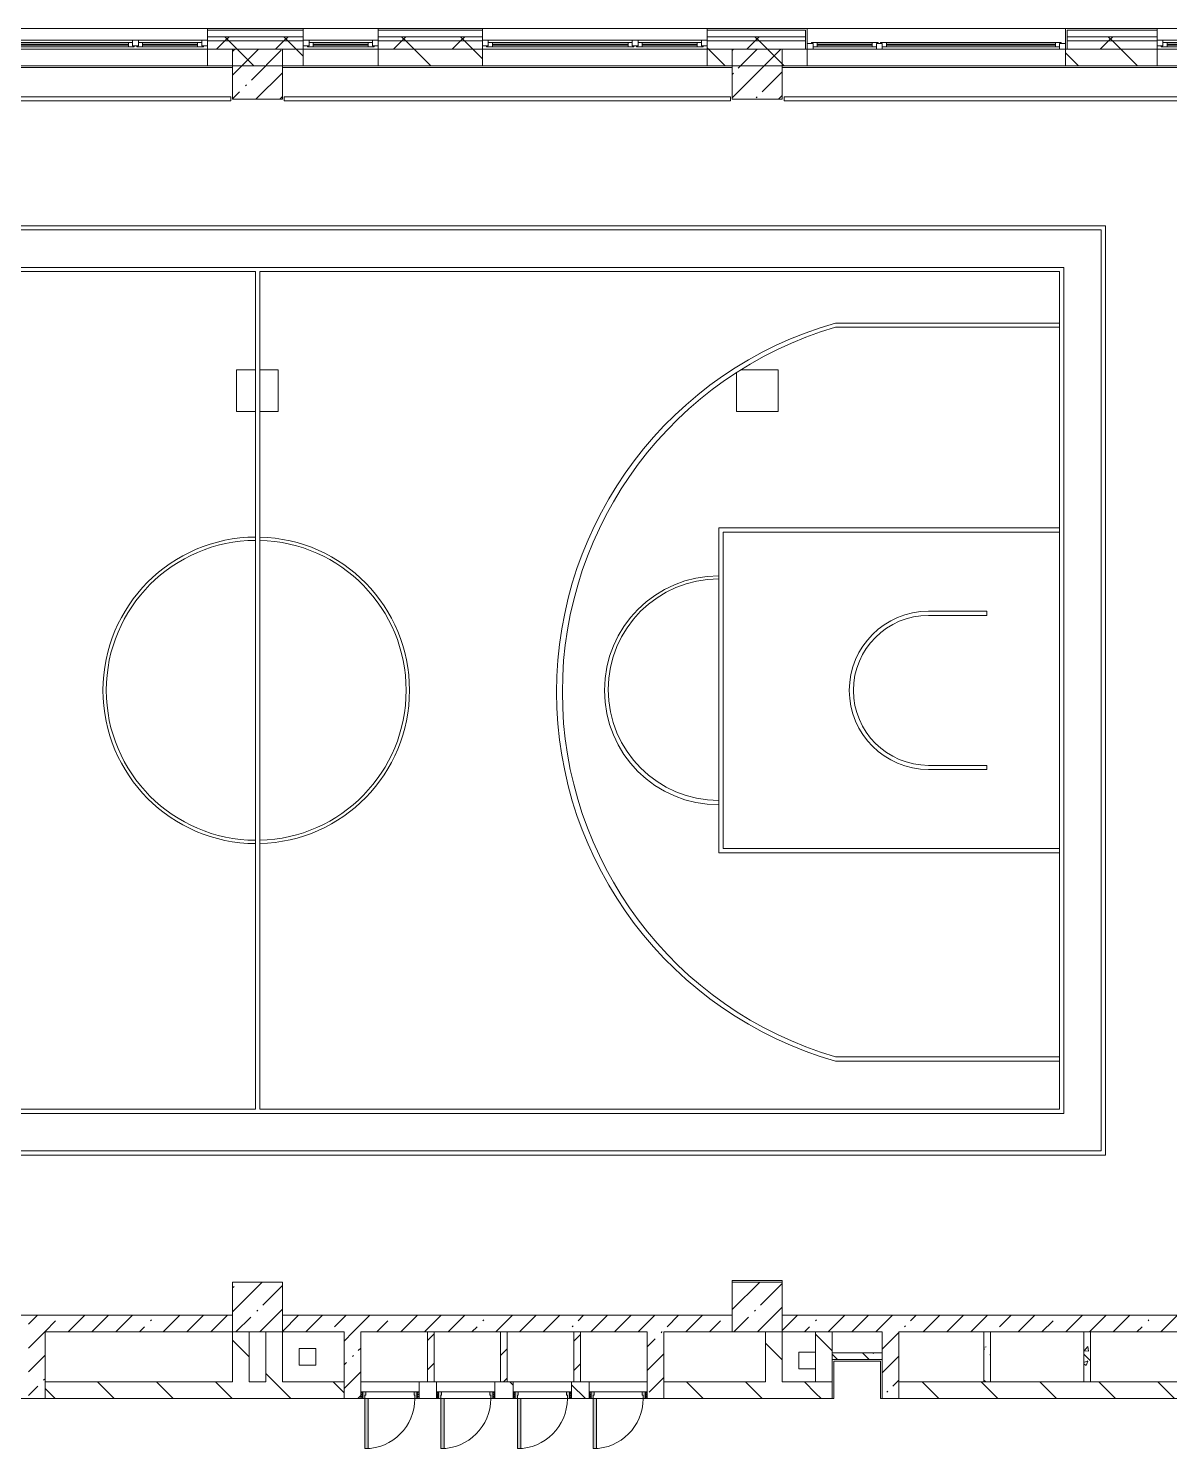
# Model space of a CAD drawing. Header units: millimetres. Extents: x 81094 to 272713, y -8553 to 29000.
# Drawn here: x 197413 to 211113, y 10300 to 27350 of the extents above; entities that cross this region are included whole.
import ezdxf

# ---------------------------------------------------------------- set-up
doc = ezdxf.new("R2010")
doc.units = ezdxf.units.MM
doc.linetypes.add('200_ШТРИХ__ш1_п0_6_', pattern=[800, 500, -300])
for name, color, linetype, lineweight in [('A-DETL-MBND-1', 7, '200_ШТРИХ__ш1_п0_6_', 9), ('A-GLAZ-3', 7, 'Continuous', 5), ('A-WALL', 7, 'Continuous', 9), ('A-WALL-5', 7, 'Continuous', 5), ('I-WALL-3', 7, 'Continuous', 5), ('S-COLS-1', 7, 'Continuous', 5)]:
    doc.layers.add(name, color=color, linetype=linetype, lineweight=lineweight)
for name, color, linetype, lineweight, true_color in [('A-DOOR-4', 7, 'Continuous', 5, 0xe2e2e2), ('A-DOOR-5', 7, 'Continuous', 5, 0xaaaaaa), ('A-DOOR-FRAM-2', 7, 'Continuous', 5, 0xe2e2e2), ('A-DOOR-FRAM-4', 7, 'Continuous', 5, 0xaaaaaa), ('A-FLOR-1', 7, 'Continuous', 5, 0xaaaaaa), ('I-WALL-5', 7, 'Continuous', 5, 0x787878)]:
    doc.layers.add(name, color=color, linetype=linetype, lineweight=lineweight, true_color=true_color)
pattern_1 = [(135, (145702.9, 0), (-353.5534, -353.5534), [])]
pattern_2 = [(45, (145702.9, 0), (-285.1231, 285.1231), []), (45, (145988.04, 0), (-285.1231, 285.1231), [504.031, -100.806, 16.764, -84.042])]
pattern_3 = [(45, (145702.9, 0), (-353.5534, 353.5534), []), (135, (145702.9, 0), (-353.5534, -353.5534), [])]
pattern_4 = [(135, (145702.9, 0), (-377.1708, -377.1708), [533.4, -88.9, 17.78, -88.9]), (135, (145702.9, 376.94), (-377.1708, -377.1708), []), (50, (145702.9, 0), (637.6445, -55.7866), [66.675, -733.425]), (355, (145702.9, 0), (-123.3494, 668.699), [53.34, -586.74]), (100.451, (145756.05, -4.65), (514.299, 612.908), [56.665, -623.315]), (46.184, (145702.9, 177.8), (948.776, -147.15), [100.012, -1100.137]), (96.636, (145782, 165.5), (830.909, 865.997), [84.998, -934.973]), (351.184, (145702.9, 177.8), (830.918, 865.988), [80.01, -880.11]), (21, (145791.8, 133.35), (530.6506, -357.9283), [66.675, -733.425]), (326, (145791.8, 133.35), (216.308, 644.6585), [53.34, -586.74]), (71.451, (145836.04, 103.5), (746.9596, 286.7243), [56.665, -623.315]), (37.5, (145702.92, 0), (10.8105, 295.9426), [16.764, -562.864, 16.764, -578.866, -588.962]), (37.5, (145702.92, 0), (10.8105, 295.9426), [-1175.258, 16.764, -572.198]), (7.5, (145702.9, 0), (233.8692, 350.6318), [16.764, -322.834, 16.764, -549.529, -224.472]), (7.5, (145702.9, 0), (233.8692, 350.6318), [-905.891, 16.764, -207.708]), (327.5, (145504.67, 0), (474.5678, -20.0513), [16.764, -205.486, 16.764, -676.656, -920.115]), (327.5, (145504.67, 0), (474.5678, -20.0513), [-915.67, 16.764, -903.351]), (317.5, (145415.77, 0), (518.4522, 88.9934), [16.764, -272.161, 16.764, -443.738, -653.415]), (317.5, (145415.77, 0), (518.4522, 88.9934), [-749.427, 16.764, -636.651])]
pattern_5 = [(45, (145702.92, 0), (-176.7767, 176.7767), [])]
pattern_6 = [(135, (1951.41, 164.685), (-14.14214, -14.14214), []), (225, (1951.41, 164.685), (14.14214, -14.14214), [])]
pattern_7 = [(45, (-171.384, 164.685), (-14.1421, 14.1421), []), (135, (-171.384, 164.685), (-14.1421, -14.1421), [])]

# ---------------------------------------------------------------- blocks, each defined once
blk = doc.blocks.new('BSC_Колонна _Прямоугольная - 600х600-23205375-2_7_3_птичка')
at = {"layer": 'S-COLS-1'}
h = blk.add_hatch(dxfattribs=at)
h.set_pattern_fill('FP_94', color=256, style=0, pattern_type=2)
h.set_pattern_definition([(45, (-54460, -12000), (-285.123, 285.123), []), (45, (-54174.88, -12000), (-285.123, 285.123), [504.031, -100.806, 16.764, -84.042])])
h.paths.add_polyline_path([(-300, -300), (300, -300), (300, 300), (-300, 300)])
for p, q in [((300, 300), (-300, 300)), ((-300, 300), (-300, -300)), ((300, -300), (300, 300)), ((-300, -300), (300, -300))]:
    blk.add_line(p, q, dxfattribs=at)
blk = doc.blocks.new('BSC_Колонна _Прямоугольная - 600х600-V80-2_7_3_птичка')
at = {"layer": 'S-COLS-1'}
h = blk.add_hatch(dxfattribs=at)
h.set_pattern_fill('FP_109', color=256, style=0, pattern_type=2)
h.set_pattern_definition([(45, (-60460, -12000), (-285.1231, 285.1231), []), (45, (-60174.88, -12000), (-285.1231, 285.1231), [504.031, -100.806, 16.764, -84.042])])
h.paths.add_polyline_path([(-300, -300), (300, -300), (300, 300), (-300, 300), (-300, -201)])
for p, q in [((300, 300), (-300, 300)), ((-300, 300), (-300, -300)), ((300, -300), (300, 300)), ((-300, -300), (300, -300))]:
    blk.add_line(p, q, dxfattribs=at)
blk = doc.blocks.new('120_Окно_СКБ_2Ст - 120_Окно_СКБ_2Ст 2700х2500 _мал створка справа_ 2-23206922-2_7_3_птичка')
at = {"layer": 'A-GLAZ-3'}
for p, q in [((-1350, -75), (-1350, -5)), ((-1350, -5), (-1280, -5)), ((1350, -5), (-1350, -5)), ((-1280, -75), (-1350, -75)), ((-1350, -75), (-1300, -75)), ((-1280, -75), (-1300, -75)), ((-1300, -75), (-1300, -85)), ((-1300, -85), (470, -85)), ((470, -85), (-1300, -85)), ((-1280, -5), (-1280, -75)), ((450, -35), (-1280, -35)), ((-1280, -35), (-1280, -75)), ((-1230, -85), (-1230, -35)), ((-1230, -55), (400, -55)), ((400, -65), (-1230, -65)), ((400, -85), (400, -35)), ((450, -75), (450, -5)), ((450, -5), (520, -5)), ((450, -75), (450, -35)), ((520, -75), (450, -75)), ((470, -75), (450, -75)), ((470, -75), (500, -75)), ((470, -85), (470, -75)), ((520, -75), (500, -75)), ((500, -75), (500, -85)), ((500, -85), (1300, -85)), ((1300, -85), (500, -85)), ((520, -5), (520, -75)), ((1280, -35), (520, -35)), ((520, -35), (520, -75)), ((570, -85), (570, -35)), ((570, -55), (1230, -55)), ((1230, -65), (570, -65)), ((1230, -85), (1230, -35)), ((1280, -75), (1280, -5)), ((1280, -5), (1350, -5)), ((1280, -75), (1280, -35)), ((1350, -75), (1280, -75)), ((1300, -75), (1280, -75)), ((1300, -75), (1350, -75)), ((1300, -85), (1300, -75)), ((1350, -5), (1350, -75))]:
    blk.add_line(p, q, dxfattribs=at)
blk = doc.blocks.new('120_Окно_СКБ_2Ст - 120_Окно_СКБ_2Ст 3100х2500 _мал_створка слева_ 2-19089248-2_7_3_птичка')
at = {"layer": 'A-GLAZ-3'}
for p, q in [((-1550, -75), (-1550, -5)), ((-1550, -5), (-1480, -5)), ((1550, -5), (-1550, -5)), ((-1480, -75), (-1550, -75)), ((-1550, -75), (-1500, -75)), ((-1480, -75), (-1500, -75)), ((-1500, -75), (-1500, -85)), ((-1500, -85), (670, -85)), ((670, -85), (-1500, -85)), ((-1480, -5), (-1480, -75)), ((650, -35), (-1480, -35)), ((-1480, -35), (-1480, -75)), ((-1430, -85), (-1430, -35)), ((-1430, -55), (600, -55)), ((600, -65), (-1430, -65)), ((600, -85), (600, -35)), ((650, -75), (650, -5)), ((650, -5), (720, -5)), ((650, -75), (650, -35)), ((720, -75), (650, -75)), ((670, -75), (650, -75)), ((670, -75), (700, -75)), ((670, -85), (670, -75)), ((720, -75), (700, -75)), ((700, -75), (700, -85)), ((700, -85), (1500, -85)), ((1500, -85), (700, -85)), ((720, -5), (720, -75)), ((1480, -35), (720, -35)), ((720, -35), (720, -75)), ((770, -85), (770, -35)), ((770, -55), (1430, -55)), ((1430, -65), (770, -65)), ((1430, -85), (1430, -35)), ((1480, -75), (1480, -5)), ((1480, -5), (1550, -5)), ((1480, -75), (1480, -35)), ((1550, -75), (1480, -75)), ((1500, -75), (1480, -75)), ((1500, -75), (1550, -75)), ((1500, -85), (1500, -75)), ((1550, -5), (1550, -75))]:
    blk.add_line(p, q, dxfattribs=at)
blk = doc.blocks.new('120_Окно_СКБ_2Ст - 120_Окно_СКБ_2Ст 3100х2500 _мал_створка слева_-22274797-2_7_3_птичка')
at = {"layer": 'A-GLAZ-3'}
for p, q in [((-1550, 45), (-1550, 115)), ((-1550, 115), (-1480, 115)), ((1550, 115), (-1550, 115)), ((-1480, 45), (-1550, 45)), ((-1550, 45), (-1500, 45)), ((-1480, 45), (-1500, 45)), ((-1500, 45), (-1500, 35)), ((-1500, 35), (670, 35)), ((670, 35), (-1500, 35)), ((-1480, 115), (-1480, 45)), ((650, 85), (-1480, 85)), ((-1480, 85), (-1480, 45)), ((-1430, 35), (-1430, 85)), ((-1430, 65), (600, 65)), ((600, 55), (-1430, 55)), ((600, 35), (600, 85)), ((650, 45), (650, 115)), ((650, 115), (720, 115)), ((650, 45), (650, 85)), ((720, 45), (650, 45)), ((670, 45), (650, 45)), ((670, 45), (700, 45)), ((670, 35), (670, 45)), ((720, 45), (700, 45)), ((700, 45), (700, 35)), ((700, 35), (1500, 35)), ((1500, 35), (700, 35)), ((720, 115), (720, 45)), ((1480, 85), (720, 85)), ((720, 85), (720, 45)), ((770, 35), (770, 85)), ((770, 65), (1430, 65)), ((1430, 55), (770, 55)), ((1430, 35), (1430, 85)), ((1480, 45), (1480, 115)), ((1480, 115), (1550, 115)), ((1480, 45), (1480, 85)), ((1550, 45), (1480, 45)), ((1500, 45), (1480, 45)), ((1500, 45), (1550, 45)), ((1500, 35), (1500, 45)), ((1550, 115), (1550, 45))]:
    blk.add_line(p, q, dxfattribs=at)
blk = doc.blocks.new('BSC_Колонна _Прямоугольная - 500х500-33455413-2_7_3_птичка')
at = {"layer": 'A-DETL-MBND-1'}
for p, q in [((-250, 250), (-23, 250)), ((-250, -250), (-250, 250)), ((27, 250), (250, 250)), ((250, 250), (250, -250)), ((-23, -250), (-250, -250)), ((250, -250), (27, -250))]:
    blk.add_line(p, q, dxfattribs=at)
blk = doc.blocks.new('120_Окно_СКБ_1Ст - 120_Окно_СКБ_1Ст 900х2500_h_-19906774-2_7_3_птичка')
at = {"layer": 'A-GLAZ-3'}
for p, q in [((-450, -75), (-450, -5)), ((-450, -5), (-380, -5)), ((450, -5), (-450, -5)), ((-380, -75), (-450, -75)), ((-450, -75), (-400, -75)), ((-380, -75), (-400, -75)), ((-400, -75), (-400, -85)), ((-400, -85), (400, -85)), ((400, -85), (-400, -85)), ((-380, -5), (-380, -75)), ((380, -35), (-380, -35)), ((-380, -35), (-380, -75)), ((-330, -85), (-330, -35)), ((-330, -55), (330, -55)), ((330, -65), (-330, -65)), ((330, -85), (330, -35)), ((380, -75), (380, -5)), ((380, -5), (450, -5)), ((380, -75), (380, -35)), ((450, -75), (380, -75)), ((400, -75), (380, -75)), ((400, -75), (450, -75)), ((400, -85), (400, -75)), ((450, -5), (450, -75))]:
    blk.add_line(p, q, dxfattribs=at)
blk = doc.blocks.new('110_Дверь_СКБ_1Ст - д-18 700x2100h_Технический шкаф ЭОМ и СС-V133-2_7_3_птичка')
at = {"layer": 'A-DOOR-4'}
h = blk.add_hatch(color=256, dxfattribs=at)
h.paths.add_polyline_path([(-312.5, 100), (-312.5, 20), (-277.5, 20), (-277.5, 60), (-287.5, 60), (-287.5, 100), (-300.5, 100)])
h.paths.add_polyline_path([(312.5, 100), (312.5, 60), (302.5, 60), (302.5, 20), (337.5, 20), (337.5, 100)])
at = {"layer": 'A-DOOR-5'}
h = blk.add_hatch(dxfattribs=at)
h.set_pattern_fill('FP_150', color=256, style=0, pattern_type=2)
h.set_pattern_definition(pattern_6)
h.paths.add_polyline_path([(362.5, 100), (337.5, 100), (337.5, 20), (362.5, 20)])
at = {"layer": 'A-DOOR-FRAM-2'}
blk.add_hatch(color=256, dxfattribs=at).paths.add_polyline_path([(272.5, 700), (272.5, 100), (312.5, 100), (312.5, 700)])
at = {"layer": 'A-DOOR-FRAM-4'}
h = blk.add_hatch(dxfattribs=at)
h.set_pattern_fill('FP_151', color=256, style=0, pattern_type=2)
h.set_pattern_definition(pattern_7)
h.paths.add_polyline_path([(-312.5, 100), (-337.5, 100), (-337.5, 20), (-312.5, 20)])
at = {"layer": 'A-DOOR-5'}
for p, q in [((312.5, 700), (272.5, 700)), ((272.5, 700), (272.5, 100)), ((312.5, 100), (312.5, 700)), ((272.5, 100), (312.5, 100))]:
    blk.add_line(p, q, dxfattribs=at)
blk.add_arc((312.5, 100), 600, 90, 180, dxfattribs=at)
at = {"layer": 'A-DOOR-FRAM-4'}
for p, q in [((-312.5, 100), (-337.5, 100)), ((-337.5, 100), (-337.5, 20)), ((-337.5, 20), (-312.5, 20)), ((-287.5, 100), (-312.5, 100)), ((-312.5, 100), (-312.5, 20)), ((-312.5, 20), (-312.5, 100)), ((-312.5, 20), (-277.5, 20)), ((-287.5, 60), (-287.5, 100)), ((-287.5, 100), (272.5, 100)), ((-277.5, 60), (-287.5, 60)), ((-277.5, 20), (-277.5, 60)), ((302.5, 20), (-277.5, 20)), ((312.5, 60), (302.5, 60)), ((302.5, 60), (302.5, 20)), ((302.5, 20), (337.5, 20)), ((312.5, 100), (312.5, 60)), ((337.5, 100), (312.5, 100)), ((337.5, 20), (337.5, 100)), ((362.5, 100), (337.5, 100)), ((337.5, 100), (337.5, 20)), ((337.5, 20), (362.5, 20)), ((362.5, 20), (362.5, 100))]:
    blk.add_line(p, q, dxfattribs=at)
blk = doc.blocks.new('110_Дверь_СКБ_1Ст - д-18 700x2100h_Технический шкаф ЭОМ и СС-V134-2_7_3_птичка')
at = {"layer": 'A-DOOR-4'}
h = blk.add_hatch(color=256, dxfattribs=at)
h.paths.add_polyline_path([(312.5, 100), (312.5, 60), (302.5, 60), (302.5, 20), (337.5, 20), (337.5, 100)])
h.paths.add_polyline_path([(-287.5, 100), (-312.5, 100), (-312.5, 20), (-277.5, 20), (-277.5, 60), (-287.5, 60)])
at = {"layer": 'A-DOOR-5'}
h = blk.add_hatch(dxfattribs=at)
h.set_pattern_fill('FP_150', color=256, style=0, pattern_type=2)
h.set_pattern_definition(pattern_6)
h.paths.add_polyline_path([(362.5, 100), (337.5, 100), (337.5, 20), (362.5, 20)])
at = {"layer": 'A-DOOR-FRAM-2'}
blk.add_hatch(color=256, dxfattribs=at).paths.add_polyline_path([(272.5, 700), (272.5, 100), (312.5, 100), (312.5, 700)])
at = {"layer": 'A-DOOR-FRAM-4'}
h = blk.add_hatch(dxfattribs=at)
h.set_pattern_fill('FP_151', color=256, style=0, pattern_type=2)
h.set_pattern_definition(pattern_7)
h.paths.add_polyline_path([(-318, 100), (-337.5, 100), (-337.5, 20), (-312.5, 20), (-312.5, 100)])
at = {"layer": 'A-DOOR-5'}
for p, q in [((312.5, 700), (272.5, 700)), ((272.5, 700), (272.5, 100)), ((312.5, 100), (312.5, 700)), ((272.5, 100), (312.5, 100))]:
    blk.add_line(p, q, dxfattribs=at)
blk.add_arc((312.5, 100), 600, 90, 180, dxfattribs=at)
at = {"layer": 'A-DOOR-FRAM-4'}
for p, q in [((-312.5, 100), (-337.5, 100)), ((-337.5, 100), (-337.5, 20)), ((-337.5, 20), (-312.5, 20)), ((-287.5, 100), (-312.5, 100)), ((-312.5, 100), (-312.5, 20)), ((-312.5, 20), (-312.5, 100)), ((-312.5, 20), (-277.5, 20)), ((-287.5, 60), (-287.5, 100)), ((-287.5, 100), (272.5, 100)), ((-277.5, 60), (-287.5, 60)), ((-277.5, 20), (-277.5, 60)), ((302.5, 20), (-277.5, 20)), ((312.5, 60), (302.5, 60)), ((302.5, 60), (302.5, 20)), ((302.5, 20), (337.5, 20)), ((312.5, 100), (312.5, 60)), ((337.5, 100), (312.5, 100)), ((337.5, 20), (337.5, 100)), ((362.5, 100), (337.5, 100)), ((337.5, 100), (337.5, 20)), ((337.5, 20), (362.5, 20)), ((362.5, 20), (362.5, 100))]:
    blk.add_line(p, q, dxfattribs=at)
blk = doc.blocks.new('BSC_Колонна _Прямоугольная - 500х500-V145-2_7_3_птичка')
at = {"layer": 'A-DETL-MBND-1'}
for p, q in [((-250, -250), (-250, 216)), ((-198, 250), (250, 250)), ((250, 250), (250, -250)), ((250, -250), (-250, -250))]:
    blk.add_line(p, q, dxfattribs=at)

msp = doc.modelspace()

# ---------------------------------------------------------------- hatches: boundary and pattern name
at = {"layer": 'A-WALL-5'}
h = msp.add_hatch(dxfattribs=at)
h.set_pattern_fill('FP_77', color=256, style=0, pattern_type=2)
h.set_pattern_definition(pattern_3)
h.paths.add_polyline_path([(230562.9, 27200), (230562.9, 27250), (226052.9, 27250), (226052.9, 27200), (229891.5, 27200)])
h.paths.add_polyline_path([(222471.4, 27200), (223552.9, 27200), (223552.9, 27250), (222042.9, 27250), (222042.9, 27200)])
h.paths.add_polyline_path([(209882.9, 27200), (210962.9, 27200), (210962.9, 27250), (209882.9, 27250)])
h.paths.add_polyline_path([(213196.2, 27200), (213662.9, 27200), (213659.9, 27250), (211862.9, 27250), (211862.9, 27200), (212268.7, 27200)])
h.paths.add_polyline_path([(214562.9, 27200), (219942.9, 27200), (219942.9, 27250), (214562.9, 27250)])
h.paths.add_polyline_path([(202065.9, 27200), (202862.9, 27200), (202862.9, 27250), (201612.8, 27250), (201612.8, 27200)])
h.paths.add_polyline_path([(200210.9, 27200), (200712.8, 27200), (200712.8, 27250), (199563.1, 27250), (199563.1, 27200)])
h.paths.add_polyline_path([(205562.9, 27200), (206742.9, 27200), (206742.9, 27250), (205562.9, 27250)])
h.paths.add_polyline_path([(195573.3, 27200), (196463.1, 27200), (196463.1, 27250), (195363.2, 27250), (195363.2, 27200)])
h.paths.add_polyline_path([(194463.2, 27200), (194463.2, 27250), (193209.9, 27250), (193209.9, 27200), (193718.3, 27200)])
h.paths.add_polyline_path([(190109.9, 27200), (190109.9, 27250), (187712.9, 27250), (187712.9, 27200), (189080.7, 27200)])
h = msp.add_hatch(dxfattribs=at)
h.set_pattern_fill('FP_77', color=256, style=0, pattern_type=2)
h.set_pattern_definition(pattern_3)
h.paths.add_polyline_path([(229902.9, 27100), (230562.9, 27100), (230562.9, 27200), (226052.9, 27200), (226052.9, 27100), (229891.5, 27100)])
h.paths.add_polyline_path([(212268.7, 27100), (213662.9, 27100), (213659.9, 27200), (211862.9, 27200), (211862.9, 27100)])
h.paths.add_polyline_path([(210962.9, 27100), (210962.9, 27200), (209882.9, 27200), (209882.9, 27100), (210658.1, 27100)])
h.paths.add_polyline_path([(223552.9, 27100), (223552.9, 27200), (222042.9, 27200), (222042.9, 27100), (223398.9, 27100)])
h.paths.add_polyline_path([(214562.9, 27100), (219942.9, 27100), (219942.9, 27200), (214562.9, 27200)])
h.paths.add_polyline_path([(206703.5, 27100), (206742.9, 27100), (206742.9, 27200), (205562.9, 27200), (205562.9, 27100), (206458.1, 27100)])
h.paths.add_polyline_path([(199563.1, 27100), (200712.8, 27100), (200712.8, 27200), (199563.1, 27200)])
h.paths.add_polyline_path([(202529.7, 27100), (202862.9, 27100), (202862.9, 27200), (201612.8, 27200), (201612.8, 27100), (202065.9, 27100)])
h.paths.add_polyline_path([(194463.2, 27100), (194463.2, 27200), (193209.9, 27200), (193209.9, 27100), (193718.3, 27100)])
h.paths.add_polyline_path([(190109.9, 27100), (190109.9, 27200), (187762.9, 27200), (187762.9, 27100), (189080.7, 27100)])
h.paths.add_polyline_path([(195363.2, 27100), (196463.1, 27100), (196463.1, 27200), (195363.2, 27200)])
at = {"layer": 'I-WALL-3'}
h = msp.add_hatch(dxfattribs=at)
h.set_pattern_fill('FP_88', color=256, style=0, pattern_type=2)
h.set_pattern_definition(pattern_1)
h.paths.add_polyline_path([(227109, 26900), (229902.9, 26900), (229902.9, 27100), (226852.9, 27100), (226852.9, 26900)])
h.paths.add_polyline_path([(226352.9, 26900), (226352.9, 27100), (226052.9, 27100), (226052.9, 26900), (226181.5, 26900)])
h.paths.add_polyline_path([(215978.7, 26900), (216012.9, 26900), (216012.9, 27100), (214562.9, 27100), (214562.9, 26900), (215051.2, 26900)])
h.paths.add_polyline_path([(216906.3, 26900), (219242.9, 26900), (219242.9, 27100), (216512.9, 27100), (216512.9, 26900)])
h.paths.add_polyline_path([(212462.9, 26900), (213662.9, 26900), (213659.9, 27100), (212462.9, 27100)])
h.paths.add_polyline_path([(222042.9, 26900), (222452.9, 26900), (222452.9, 27100), (222042.9, 27100)])
h.paths.add_polyline_path([(223552.9, 26900), (223552.9, 27100), (222952.9, 27100), (222952.9, 26900), (223398.9, 26900)])
h.paths.add_polyline_path([(219942.9, 26900), (219942.9, 27100), (219742.9, 27100), (219742.9, 26900)])
h.paths.add_polyline_path([(201612.8, 26900), (202862.9, 26900), (202862.9, 27100), (201612.8, 27100)])
h.paths.add_polyline_path([(205562.9, 26900), (206762.9, 26900), (206762.9, 27100), (205562.9, 27100)])
h.paths.add_polyline_path([(200210.9, 26900), (200712.8, 26900), (200712.8, 27100), (199563.1, 27100), (199563.1, 26900)])
h.paths.add_polyline_path([(210167.7, 26900), (210962.9, 26900), (210962.9, 27100), (209862.9, 27100), (209862.9, 26900)])
h.paths.add_polyline_path([(196067.7, 26900), (196463.1, 26900), (196463.1, 27100), (196067.7, 27100)])
h = msp.add_hatch(dxfattribs=at)
h.set_pattern_fill('FP_88', color=256, style=0, pattern_type=2)
h.set_pattern_definition(pattern_1)
h.paths.add_polyline_path([(196500.8, 11700), (197412.9, 11700), (197412.9, 11900), (194462.9, 11900), (194462.9, 11700), (195573.3, 11700)])
h.paths.add_polyline_path([(188462.9, 11700), (190938.6, 11700), (190935.7, 11900), (188462.9, 11900)])
h.paths.add_polyline_path([(192388.6, 11700), (193862.9, 11700), (193862.9, 11900), (192388.6, 11900), (192388.6, 11799.5)])
h = msp.add_hatch(dxfattribs=at)
h.set_pattern_fill('FP_85', color=256, style=0, pattern_type=2)
h.set_pattern_definition(pattern_2)
h.paths.add_polyline_path([(197412.9, 10900), (197612.9, 10900), (197612.9, 11900), (197412.9, 11900), (197412.9, 11100)])
h = msp.add_hatch(dxfattribs=at)
h.set_pattern_fill('FP_85', color=256, style=0, pattern_type=2)
h.set_pattern_definition(pattern_2)
h.paths.add_polyline_path([(199862.9, 11700), (199862.9, 11900), (197612.9, 11900), (197612.9, 11700), (198355.9, 11700)])
h = msp.add_hatch(dxfattribs=at)
h.set_pattern_fill('FP_85', color=256, style=0, pattern_type=2)
h.set_pattern_definition(pattern_2)
h.paths.add_polyline_path([(201402.9, 11700), (205862.9, 11700), (205862.9, 11900), (200462.9, 11900), (200462.9, 11700), (201202.9, 11700)])
h.paths.add_polyline_path([(207631.1, 11700), (211862.9, 11700), (211862.9, 11900), (206462.9, 11900), (206462.9, 11700), (207062.9, 11700)])
h = msp.add_hatch(dxfattribs=at)
h.set_pattern_fill('FP_88', color=256, style=0, pattern_type=2)
h.set_pattern_definition(pattern_1)
h.paths.add_polyline_path([(200062.9, 11100), (200062.9, 11700), (199862.9, 11700), (199862.9, 11100)])
h = msp.add_hatch(dxfattribs=at)
h.set_pattern_fill('FP_88', color=256, style=0, pattern_type=2)
h.set_pattern_definition(pattern_1)
h.paths.add_polyline_path([(200262.9, 11100), (200462.9, 11100), (200462.9, 11700), (200262.9, 11700), (200262.9, 11221)])
h = msp.add_hatch(dxfattribs=at)
h.set_pattern_fill('FP_85', color=256, style=0, pattern_type=2)
h.set_pattern_definition(pattern_2)
h.paths.add_polyline_path([(201202.9, 10900), (201402.9, 10900), (201402.9, 11700), (201202.9, 11700), (201202.9, 10980)])
h = msp.add_hatch(dxfattribs=at)
h.set_pattern_fill('FP_89', color=256, style=0, pattern_type=2)
h.set_pattern_definition(pattern_5)
h.paths.add_polyline_path([(202282.2, 11100), (202282.2, 11700), (202202.2, 11700), (202202.2, 11100)])
h = msp.add_hatch(dxfattribs=at)
h.set_pattern_fill('FP_89', color=256, style=0, pattern_type=2)
h.set_pattern_definition(pattern_5)
h.paths.add_polyline_path([(203162.2, 11100), (203162.2, 11700), (203082.2, 11700), (203082.2, 11100)])
h = msp.add_hatch(dxfattribs=at)
h.set_pattern_fill('FP_89', color=256, style=0, pattern_type=2)
h.set_pattern_definition(pattern_5)
h.paths.add_polyline_path([(204042.2, 11100), (204042.2, 11700), (203962.2, 11700), (203962.2, 11100)])
h = msp.add_hatch(dxfattribs=at)
h.set_pattern_fill('FP_85', color=256, style=0, pattern_type=2)
h.set_pattern_definition(pattern_2)
h.paths.add_polyline_path([(205042.9, 10900), (205042.9, 11700), (204842.9, 11700), (204848.5, 10900)])
h = msp.add_hatch(dxfattribs=at)
h.set_pattern_fill('FP_88', color=256, style=0, pattern_type=2)
h.set_pattern_definition(pattern_1)
h.paths.add_polyline_path([(206462.9, 11100), (206462.9, 11700), (206262.9, 11700), (206262.9, 11100)])
h = msp.add_hatch(dxfattribs=at)
h.set_pattern_fill('FP_88', color=256, style=0, pattern_type=2)
h.set_pattern_definition(pattern_1)
h.paths.add_polyline_path([(207062.9, 11100), (207062.9, 11700), (206862.9, 11700), (206862.9, 11100)])
h = msp.add_hatch(dxfattribs=at)
h.set_pattern_fill('FP_88', color=256, style=0, pattern_type=2)
h.set_pattern_definition(pattern_1)
h.paths.add_polyline_path([(206862.9, 10900), (207062.9, 10900), (207062.9, 11700), (206862.9, 11700), (206862.9, 11100)])
h = msp.add_hatch(dxfattribs=at)
h.set_pattern_fill('FP_85', color=256, style=0, pattern_type=2)
h.set_pattern_definition(pattern_2)
h.paths.add_polyline_path([(207662.9, 10900), (207862.9, 10900), (207862.9, 11700), (207662.9, 11700), (207662.9, 11100)])
h = msp.add_hatch(dxfattribs=at)
h.set_pattern_fill('FP_88', color=256, style=0, pattern_type=2)
h.set_pattern_definition(pattern_1)
h.paths.add_polyline_path([(206862.9, 10900), (206862.9, 11100), (205042.9, 11100), (205042.9, 10900), (205776, 10900)])
h.paths.add_polyline_path([(200210.9, 10900), (201202.9, 10900), (201202.9, 11100), (197612.9, 11100), (197612.9, 10900), (198355.9, 10900)])
h.paths.add_polyline_path([(202102.9, 10900), (202312.9, 10900), (202312.9, 11100), (202102.9, 11100), (202102.9, 10980)])
h.paths.add_polyline_path([(203932.9, 10900), (204142.9, 10900), (204142.9, 11100), (203932.9, 11100), (203932.9, 10980)])
h.paths.add_polyline_path([(203232.9, 10900), (203232.9, 11100), (203012.9, 11100), (203012.9, 10900)])
h.paths.add_polyline_path([(192963.6, 10900), (197412.9, 10900), (197412.9, 11100), (192963.6, 11100)])
h = msp.add_hatch(dxfattribs=at)
h.set_pattern_fill('FP_88', color=256, style=0, pattern_type=2)
h.set_pattern_definition(pattern_1)
h.paths.add_polyline_path([(212262.9, 10900), (212262.9, 11100), (207862.9, 11100), (207862.9, 10900), (209486.1, 10900)])
at = {"layer": 'I-WALL-5'}
h = msp.add_hatch(dxfattribs=at)
h.set_pattern_fill('FP_98', color=256, style=0, pattern_type=2)
h.set_pattern_definition(pattern_4)
h.paths.add_polyline_path([(208962.9, 11100), (208962.9, 11700), (208882.9, 11700), (208882.9, 11100)])
h = msp.add_hatch(dxfattribs=at)
h.set_pattern_fill('FP_98', color=256, style=0, pattern_type=2)
h.set_pattern_definition(pattern_4)
h.paths.add_polyline_path([(210162.9, 11100), (210162.9, 11700), (210082.9, 11700), (210082.9, 11100)])
h = msp.add_hatch(dxfattribs=at)
h.set_pattern_fill('FP_98', color=256, style=0, pattern_type=2)
h.set_pattern_definition(pattern_4)
h.paths.add_polyline_path([(207662.9, 11370), (207662.9, 11450), (207062.9, 11450), (207062.9, 11370), (207631.1, 11370)])
at = {"layer": 'S-COLS-1'}
h = msp.add_hatch(dxfattribs=at)
h.set_pattern_fill('FP_85', color=256, style=0, pattern_type=2)
h.set_pattern_definition(pattern_2)
h.paths.add_polyline_path([(200462.9, 26500), (200462.9, 27100), (199862.9, 27100), (199862.9, 26500), (200210.9, 26500)])
h = msp.add_hatch(dxfattribs=at)
h.set_pattern_fill('FP_85', color=256, style=0, pattern_type=2)
h.set_pattern_definition(pattern_2)
h.paths.add_polyline_path([(206462.9, 26500), (206462.9, 27100), (205862.9, 27100), (205862.9, 26500)])

# ---------------------------------------------------------------- linework, layer by layer
at = {"layer": 'A-FLOR-1'}
for p, q in [((210342.9, 24981.3), (189986.5, 24981.3)), ((190036.5, 24931.3), (210292.9, 24931.3)), ((210292.9, 24931.3), (210292.9, 13874.4)), ((210342.9, 13824.4), (210342.9, 24981.3)), ((209842.9, 24481.3), (190486.5, 24481.3)), ((190536.5, 24431.3), (200139.7, 24431.3)), ((200139.7, 24431.3), (200139.7, 14374.4)), ((200189.7, 14374.4), (200189.7, 24431.3)), ((200189.7, 24431.3), (209792.9, 24431.3)), ((209792.9, 24431.3), (209792.9, 14374.4)), ((209842.9, 14324.4), (209842.9, 24481.3)), ((209792.9, 23812.8), (207103.2, 23812.8)), ((207103.2, 23762.8), (209792.9, 23762.8)), ((205703.2, 21352.8), (205703.2, 17452.8)), ((209792.9, 21352.8), (205703.2, 21352.8)), ((205753.2, 17502.8), (205753.2, 21302.8)), ((205753.2, 21302.8), (209792.9, 21302.8)), ((208917.9, 20352.8), (208217.9, 20352.8)), ((208217.9, 20302.8), (208917.9, 20302.8)), ((208917.9, 20302.8), (208917.9, 20352.8)), ((208917.9, 18502.8), (208217.9, 18502.8)), ((208217.9, 18452.8), (208917.9, 18452.8)), ((208917.9, 18452.8), (208917.9, 18502.8)), ((205703.2, 17452.8), (209792.9, 17452.8)), ((209792.9, 17502.8), (205753.2, 17502.8)), ((209792.9, 15002.8), (207103.2, 15002.8)), ((207103.2, 14952.8), (209792.9, 14952.8)), ((190486.5, 14324.4), (209842.9, 14324.4)), ((200139.7, 14374.4), (190536.5, 14374.4)), ((209792.9, 14374.4), (200189.7, 14374.4)), ((189986.5, 13824.4), (210342.9, 13824.4)), ((210292.9, 13874.4), (190036.5, 13874.4)), ((205862.9, 12300), (205862.9, 12320)), ((205862.9, 12320), (206462.9, 12320)), ((206462.9, 12320), (206462.9, 12300)), ((200662.9, 11500), (200862.9, 11500)), ((200662.9, 11300), (200662.9, 11500)), ((200862.9, 11500), (200862.9, 11300)), ((206662.9, 11457), (206862.9, 11457)), ((206662.9, 11257), (206662.9, 11457)), ((200862.9, 11300), (200662.9, 11300)), ((206862.9, 11257), (206662.9, 11257)), ((207641.9, 11350), (207082.9, 11350)), ((207082.9, 11350), (207082.9, 10900)), ((207641.9, 10900), (207641.9, 11350)), ((207082.9, 10900), (207062.9, 10900)), ((207662.9, 10900), (207641.9, 10900))]:
    msp.add_line(p, q, dxfattribs=at)
for centre, radius, start, end in [((208357.9, 19382.8), 4604.2, 105.81331, 254.18669), ((208387.4, 19382.8), 4564.4, 106.34112, 253.65888), ((200148.1, 19403.3), 1840, 90.26005, 180), ((200148.1, 19403.3), 1800, 90.26583, 180), ((200148.1, 19403.3), 1840, 0, 88.70133), ((200148.1, 19403.3), 1800, 0, 88.67247), ((205703.2, 19402.8), 1375, 90, 270), ((205703.2, 19411.7), 1330, 90, 270), ((208217.9, 19402.8), 950, 90, 270), ((208217.9, 19402.8), 900, 90, 270), ((200148.1, 19403.3), 1840, 180, 269.73995), ((200148.1, 19403.3), 1800, 180, 269.73417), ((200148.1, 19403.3), 1800, 271.32753, 360), ((200148.1, 19403.3), 1840, 271.29867, 360)]:
    msp.add_arc(centre, radius, start, end, dxfattribs=at)
at = {"layer": 'A-WALL'}
for p, q in [((200712.8, 27330), (199563.1, 27330)), ((202862.9, 27330), (201612.8, 27330)), ((206742.9, 27330), (205562.9, 27330)), ((206742.9, 27100), (206742.9, 27330)), ((209882.9, 27330), (209882.9, 27100)), ((210962.9, 27330), (209882.9, 27330)), ((200712.8, 27250), (199563.1, 27250)), ((200712.8, 27200), (199563.1, 27200)), ((202862.9, 27250), (201612.8, 27250)), ((202862.9, 27200), (201612.8, 27200)), ((206742.9, 27250), (205562.9, 27250)), ((206742.9, 27200), (205562.9, 27200)), ((210962.9, 27250), (209882.9, 27250)), ((210962.9, 27200), (209882.9, 27200)), ((200712.8, 27100), (199563.1, 27100)), ((202862.9, 27100), (201612.8, 27100)), ((206762.9, 27100), (205562.9, 27100)), ((210962.9, 27100), (209862.9, 27100)), ((202282.2, 11700), (202202.2, 11700)), ((203162.2, 11700), (203082.2, 11700)), ((204042.2, 11700), (203962.2, 11700)), ((207062.9, 11700), (206862.9, 11700)), ((208962.9, 11700), (208882.9, 11700)), ((210162.9, 11700), (210082.9, 11700)), ((207062.9, 11370), (207062.9, 11450)), ((207662.9, 11370), (207662.9, 11450)), ((197612.9, 10900), (197612.9, 11100)), ((201202.9, 10900), (201202.9, 11100)), ((202202.2, 11100), (202282.2, 11100)), ((203082.2, 11100), (203162.2, 11100)), ((203962.2, 11100), (204042.2, 11100)), ((205042.9, 10900), (205042.9, 11100)), ((207862.9, 10900), (207862.9, 11100)), ((208882.9, 11100), (208962.9, 11100)), ((210082.9, 11100), (210162.9, 11100))]:
    msp.add_line(p, q, dxfattribs=at)
at = {"layer": 'A-WALL-5'}
for p, q in [((239012.9, 27350), (195363.2, 27350)), ((199563.1, 27350), (199563.1, 27100)), ((200712.8, 27100), (200712.8, 27350)), ((201612.8, 27350), (201612.8, 27100)), ((202862.9, 27100), (202862.9, 27350)), ((205562.9, 27350), (205562.9, 27100)), ((206762.9, 27100), (206762.9, 27350)), ((209862.9, 27350), (209862.9, 27100)), ((210962.9, 27100), (210962.9, 27350))]:
    msp.add_line(p, q, dxfattribs=at)
at = {"layer": 'I-WALL-3'}
for p, q in [((196463.1, 27100), (199563.1, 27100)), ((199563.1, 27100), (199563.1, 26900)), ((200712.8, 26900), (200712.8, 27100)), ((200712.8, 27100), (201612.8, 27100)), ((201612.8, 27100), (201612.8, 26900)), ((202862.9, 26900), (202862.9, 27100)), ((202862.9, 27100), (205562.9, 27100)), ((205562.9, 27100), (205562.9, 26900)), ((206762.9, 26900), (206762.9, 27100)), ((206762.9, 27100), (209862.9, 27100)), ((209862.9, 27100), (209862.9, 26900)), ((210962.9, 26900), (210962.9, 27100)), ((210962.9, 27100), (211842.9, 27100)), ((199862.9, 26880), (194462.9, 26880)), ((211862.9, 26900), (196067.7, 26900)), ((205862.9, 26880), (200462.9, 26880)), ((211842.9, 26880), (206462.9, 26880)), ((194484.2, 26529), (199841.9, 26529)), ((199841.9, 26479), (194484.2, 26479)), ((199841.9, 26479), (199841.9, 26529)), ((200482.9, 26529), (205842.9, 26529)), ((200482.9, 26529), (200482.9, 26479)), ((205842.9, 26479), (200482.9, 26479)), ((205842.9, 26479), (205842.9, 26529)), ((206483.9, 26529), (211862.9, 26529)), ((206483.9, 26529), (206483.9, 26479)), ((211863.4, 26479), (206483.9, 26479)), ((199862.9, 11900), (194462.9, 11900)), ((205862.9, 11900), (200462.9, 11900)), ((211862.9, 11900), (206462.9, 11900)), ((197612.9, 11100), (197612.9, 11700)), ((197612.9, 11700), (199862.9, 11700)), ((199862.9, 11700), (199862.9, 11100)), ((200062.9, 11100), (200062.9, 11700)), ((200262.9, 11700), (200262.9, 11100)), ((200462.9, 11100), (200462.9, 11700)), ((200462.9, 11700), (201202.9, 11700)), ((201202.9, 11700), (201202.9, 11100)), ((201402.9, 10980), (201402.9, 11700)), ((201402.9, 11700), (202202.2, 11700)), ((202202.2, 11700), (202202.2, 11100)), ((202282.2, 11100), (202282.2, 11700)), ((202282.2, 11700), (203082.2, 11700)), ((203082.2, 11700), (203082.2, 11100)), ((203162.2, 11100), (203162.2, 11700)), ((203162.2, 11700), (203962.2, 11700)), ((203962.2, 11700), (203962.2, 11100)), ((204042.2, 11100), (204042.2, 11700)), ((204042.2, 11700), (204842.9, 11700)), ((204842.9, 11700), (204842.9, 10980)), ((205042.9, 11100), (205042.9, 11700)), ((205042.9, 11700), (205862.9, 11700)), ((206262.9, 11700), (206262.9, 11100)), ((206462.9, 11100), (206462.9, 11700)), ((206462.9, 11700), (206862.9, 11700)), ((206862.9, 11700), (206862.9, 11100)), ((207062.9, 11450), (207062.9, 11700)), ((207062.9, 11700), (207662.9, 11700)), ((207662.9, 11700), (207662.9, 11450)), ((207862.9, 11100), (207862.9, 11700)), ((207862.9, 11700), (208882.9, 11700)), ((208882.9, 11700), (208882.9, 11100)), ((208962.9, 11100), (208962.9, 11700)), ((208962.9, 11700), (210082.9, 11700)), ((210082.9, 11700), (210082.9, 11100)), ((210162.9, 11100), (210162.9, 11700)), ((210162.9, 11700), (211862.9, 11700)), ((207662.9, 11450), (207062.9, 11450)), ((207062.9, 10900), (207062.9, 11370)), ((207062.9, 11370), (207662.9, 11370)), ((207662.9, 11370), (207662.9, 10900)), ((199862.9, 11100), (197612.9, 11100)), ((200262.9, 11100), (200062.9, 11100)), ((201202.9, 11100), (200462.9, 11100)), ((201402.9, 11100), (202202.2, 11100)), ((202102.9, 11100), (202102.9, 10980)), ((202282.2, 11100), (203082.2, 11100)), ((202312.9, 10980), (202312.9, 11100)), ((203012.9, 11100), (203012.9, 10980)), ((203162.2, 11100), (203962.2, 11100)), ((203232.9, 10980), (203232.9, 11100)), ((203932.9, 11100), (203932.9, 10980)), ((204042.2, 11100), (204842.9, 11100)), ((204142.9, 10980), (204142.9, 11100)), ((206262.9, 11100), (205042.9, 11100)), ((207062.9, 11100), (206462.9, 11100)), ((208882.9, 11100), (207862.9, 11100)), ((210082.9, 11100), (208962.9, 11100)), ((212262.9, 11100), (210162.9, 11100)), ((192963.6, 10900), (201402.9, 10900)), ((202102.9, 10900), (202312.9, 10900)), ((203012.9, 10900), (203232.9, 10900)), ((203932.9, 10900), (204142.9, 10900)), ((204842.9, 10900), (207062.9, 10900)), ((207662.9, 10900), (212462.9, 10900))]:
    msp.add_line(p, q, dxfattribs=at)
at = {"layer": 'S-COLS-1'}
for p, q in [((200462.9, 27100), (199862.9, 27100)), ((199862.9, 27100), (199862.9, 26500)), ((200462.9, 26500), (200462.9, 27100)), ((206462.9, 27100), (205862.9, 27100)), ((205862.9, 27100), (205862.9, 26500)), ((206462.9, 26500), (206462.9, 27100)), ((199862.9, 26500), (200462.9, 26500)), ((205862.9, 26500), (206462.9, 26500))]:
    msp.add_line(p, q, dxfattribs=at)

# ---------------------------------------------------------------- block references
at = {"layer": 'A-DETL-MBND-1'}
for name, p in [('BSC_Колонна _Прямоугольная - 500х500-33455413-2_7_3_птичка', (200162.9, 23000)), ('BSC_Колонна _Прямоугольная - 500х500-V145-2_7_3_птичка', (206162.9, 23000))]:
    msp.add_blockref(name, p, dxfattribs=at)
at = {"layer": 'A-DOOR-5', "rotation": 180}
for name, p in [('110_Дверь_СКБ_1Ст - д-18 700x2100h_Технический шкаф ЭОМ и СС-V133-2_7_3_птичка', (201765.4, 11000)), ('110_Дверь_СКБ_1Ст - д-18 700x2100h_Технический шкаф ЭОМ и СС-V134-2_7_3_птичка', (202675.4, 11000)), ('110_Дверь_СКБ_1Ст - д-18 700x2100h_Технический шкаф ЭОМ и СС-V134-2_7_3_птичка', (203595.4, 11000)), ('110_Дверь_СКБ_1Ст - д-18 700x2100h_Технический шкаф ЭОМ и СС-V134-2_7_3_птичка', (204505.4, 11000))]:
    msp.add_blockref(name, p, dxfattribs=at)
at = {"layer": 'A-GLAZ-3'}
for name, p in [('120_Окно_СКБ_2Ст - 120_Окно_СКБ_2Ст 3100х2500 _мал_створка слева_ 2-19089248-2_7_3_птичка', (198013.1, 27215)), ('120_Окно_СКБ_1Ст - 120_Окно_СКБ_1Ст 900х2500_h_-19906774-2_7_3_птичка', (201162.8, 27215)), ('120_Окно_СКБ_2Ст - 120_Окно_СКБ_2Ст 2700х2500 _мал створка справа_ 2-23206922-2_7_3_птичка', (204212.9, 27215)), ('120_Окно_СКБ_1Ст - 120_Окно_СКБ_1Ст 900х2500_h_-19906774-2_7_3_птичка', (211412.9, 27215))]:
    msp.add_blockref(name, p, dxfattribs=at)
at = {"layer": 'A-GLAZ-3', "rotation": 180}
msp.add_blockref('120_Окно_СКБ_2Ст - 120_Окно_СКБ_2Ст 3100х2500 _мал_створка слева_-22274797-2_7_3_птичка', (208312.9, 27215), dxfattribs=at)
at = {"layer": 'S-COLS-1'}
for name, p in [('BSC_Колонна _Прямоугольная - 600х600-23205375-2_7_3_птичка', (200162.9, 12000)), ('BSC_Колонна _Прямоугольная - 600х600-V80-2_7_3_птичка', (206162.9, 12000))]:
    msp.add_blockref(name, p, dxfattribs=at)

doc.saveas('drawing.dxf')
